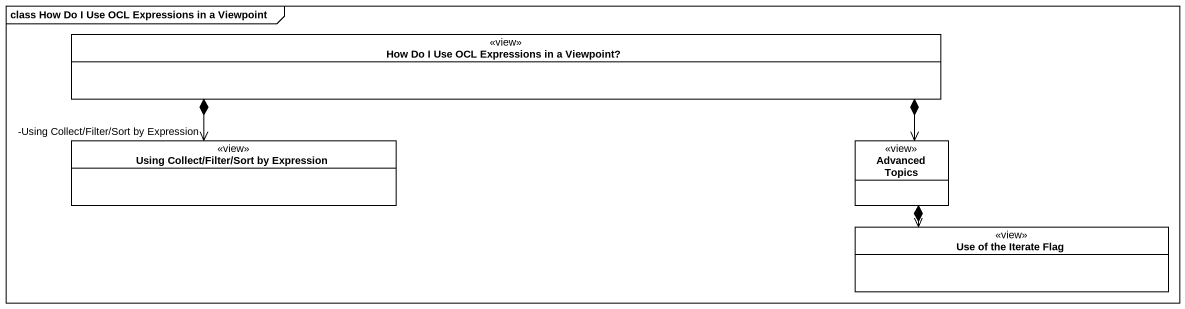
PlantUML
@startuml
mainframe class How Do I Use OCL Expressions in a Viewpoint
hide circle
hide empty members
class "How Do I Use OCL Expressions in a Viewpoint?" as How_Do_I_Use_OCL <<view>>
class "Using Collect/Filter/Sort by Expression" as Using_Collect_Filter_Sort <<view>>
class "Advanced Topics" as Advanced_Topics <<view>>
class "Use of the Iterate Flag" as Use_of_the_Iterate_Flag <<view>>
How_Do_I_Use_OCL *-left-> "-Using Collect/Filter/Sort by Expression" Using_Collect_Filter_Sort
How_Do_I_Use_OCL *-right-> Advanced_Topics
Advanced_Topics *--> Use_of_the_Iterate_Flag
@enduml
